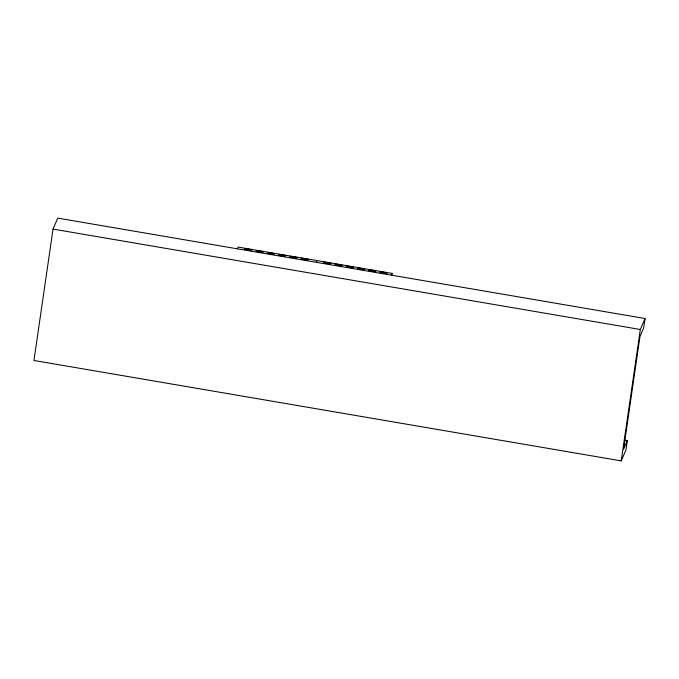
<?xml version="1.0" encoding="UTF-8"?>
<svg xmlns="http://www.w3.org/2000/svg" width="679" height="679" viewBox="0 0 679 679"><rect width="100%" height="100%" fill="white"/><g stroke="black" fill="none" stroke-linecap="round" stroke-linejoin="round"><path stroke-width="1.02" d="M627.328 440.535L623.602 449.192L639.957 336.58L643.684 327.915L645.05 318.527L57.757 218.112L53.03 229.086L33.95 360.473L621.243 460.888L625.97 449.914L627.328 440.535L624.196 440M391.766 275.496L392.063 273.416L238.142 247.097L237.395 248.828M621.243 460.888L640.322 329.502L645.05 318.527M316.27 262.315L317.017 260.583M391.316 275.148L392.063 273.416M53.03 229.086L640.322 329.502M245.212 248.607L244.847 249.473L251.62 250.627L251.985 249.762L245.212 248.607M256.467 250.526L256.093 251.391L262.866 252.554L263.231 251.688L256.467 250.526M267.713 252.452L267.339 253.318L274.112 254.472L274.477 253.607L267.713 252.452M278.959 254.379L278.594 255.245L285.358 256.399L285.732 255.533L278.959 254.379M290.205 256.297L289.84 257.163L296.604 258.326L296.978 257.46L290.205 256.297M301.451 258.224L301.086 259.089L307.859 260.244L308.224 259.378L301.451 258.224M324.087 262.094L323.722 262.96L330.486 264.114L330.86 263.248L324.087 262.094M335.341 264.012L334.968 264.878L341.741 266.041L342.106 265.175L335.341 264.012M346.587 265.939L346.214 266.805L352.987 267.959L353.352 267.093L346.587 265.939M357.833 267.865L357.468 268.731L364.233 269.886L364.598 269.02L357.833 267.865M369.079 269.784L368.714 270.649L375.479 271.812L375.852 270.946L369.079 269.784M380.325 271.71L379.96 272.576L386.724 273.73L387.098 272.865L380.325 271.71"/></g></svg>
